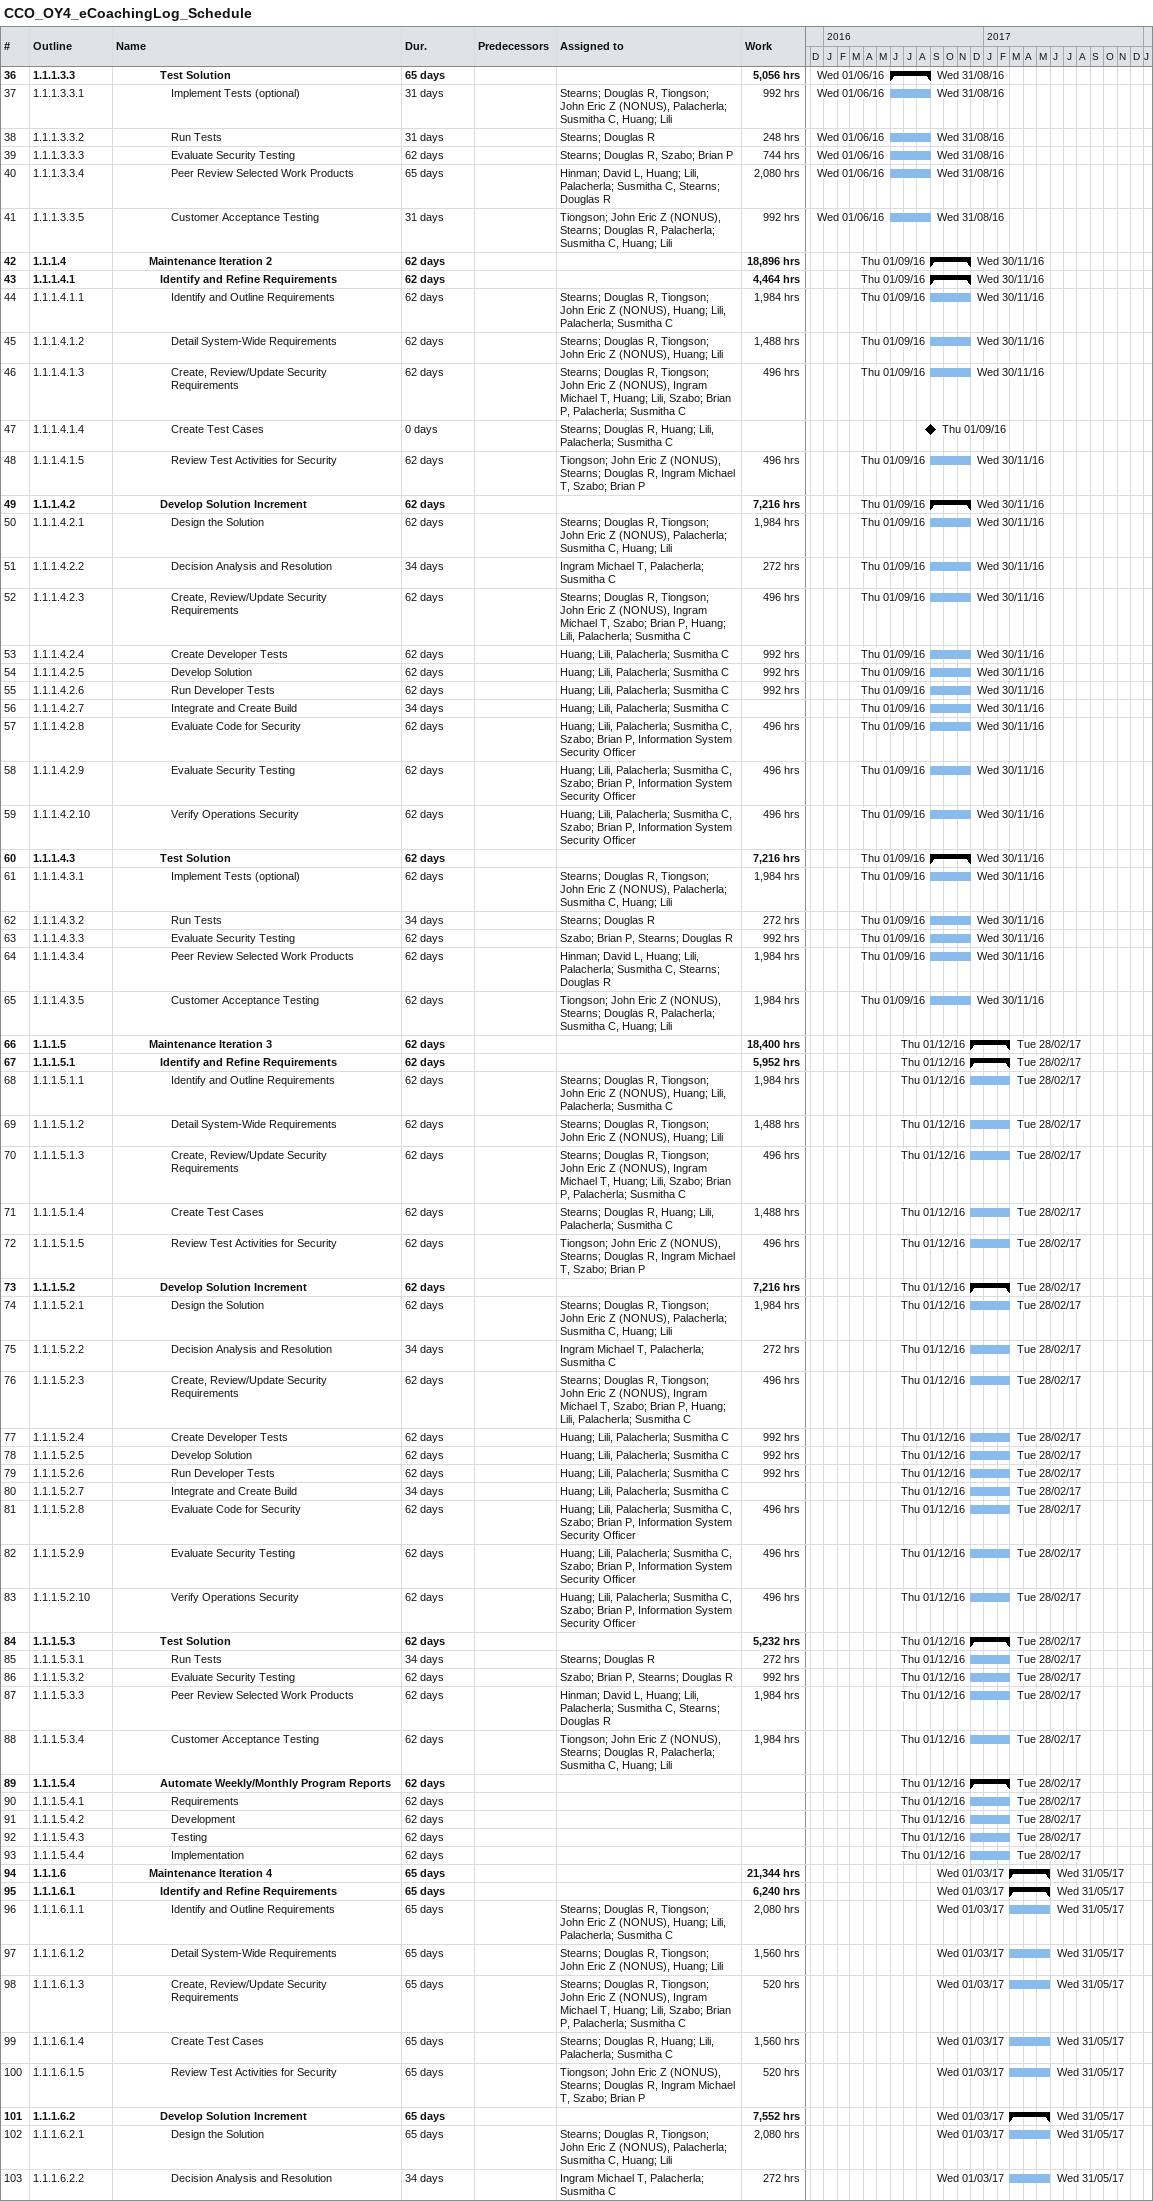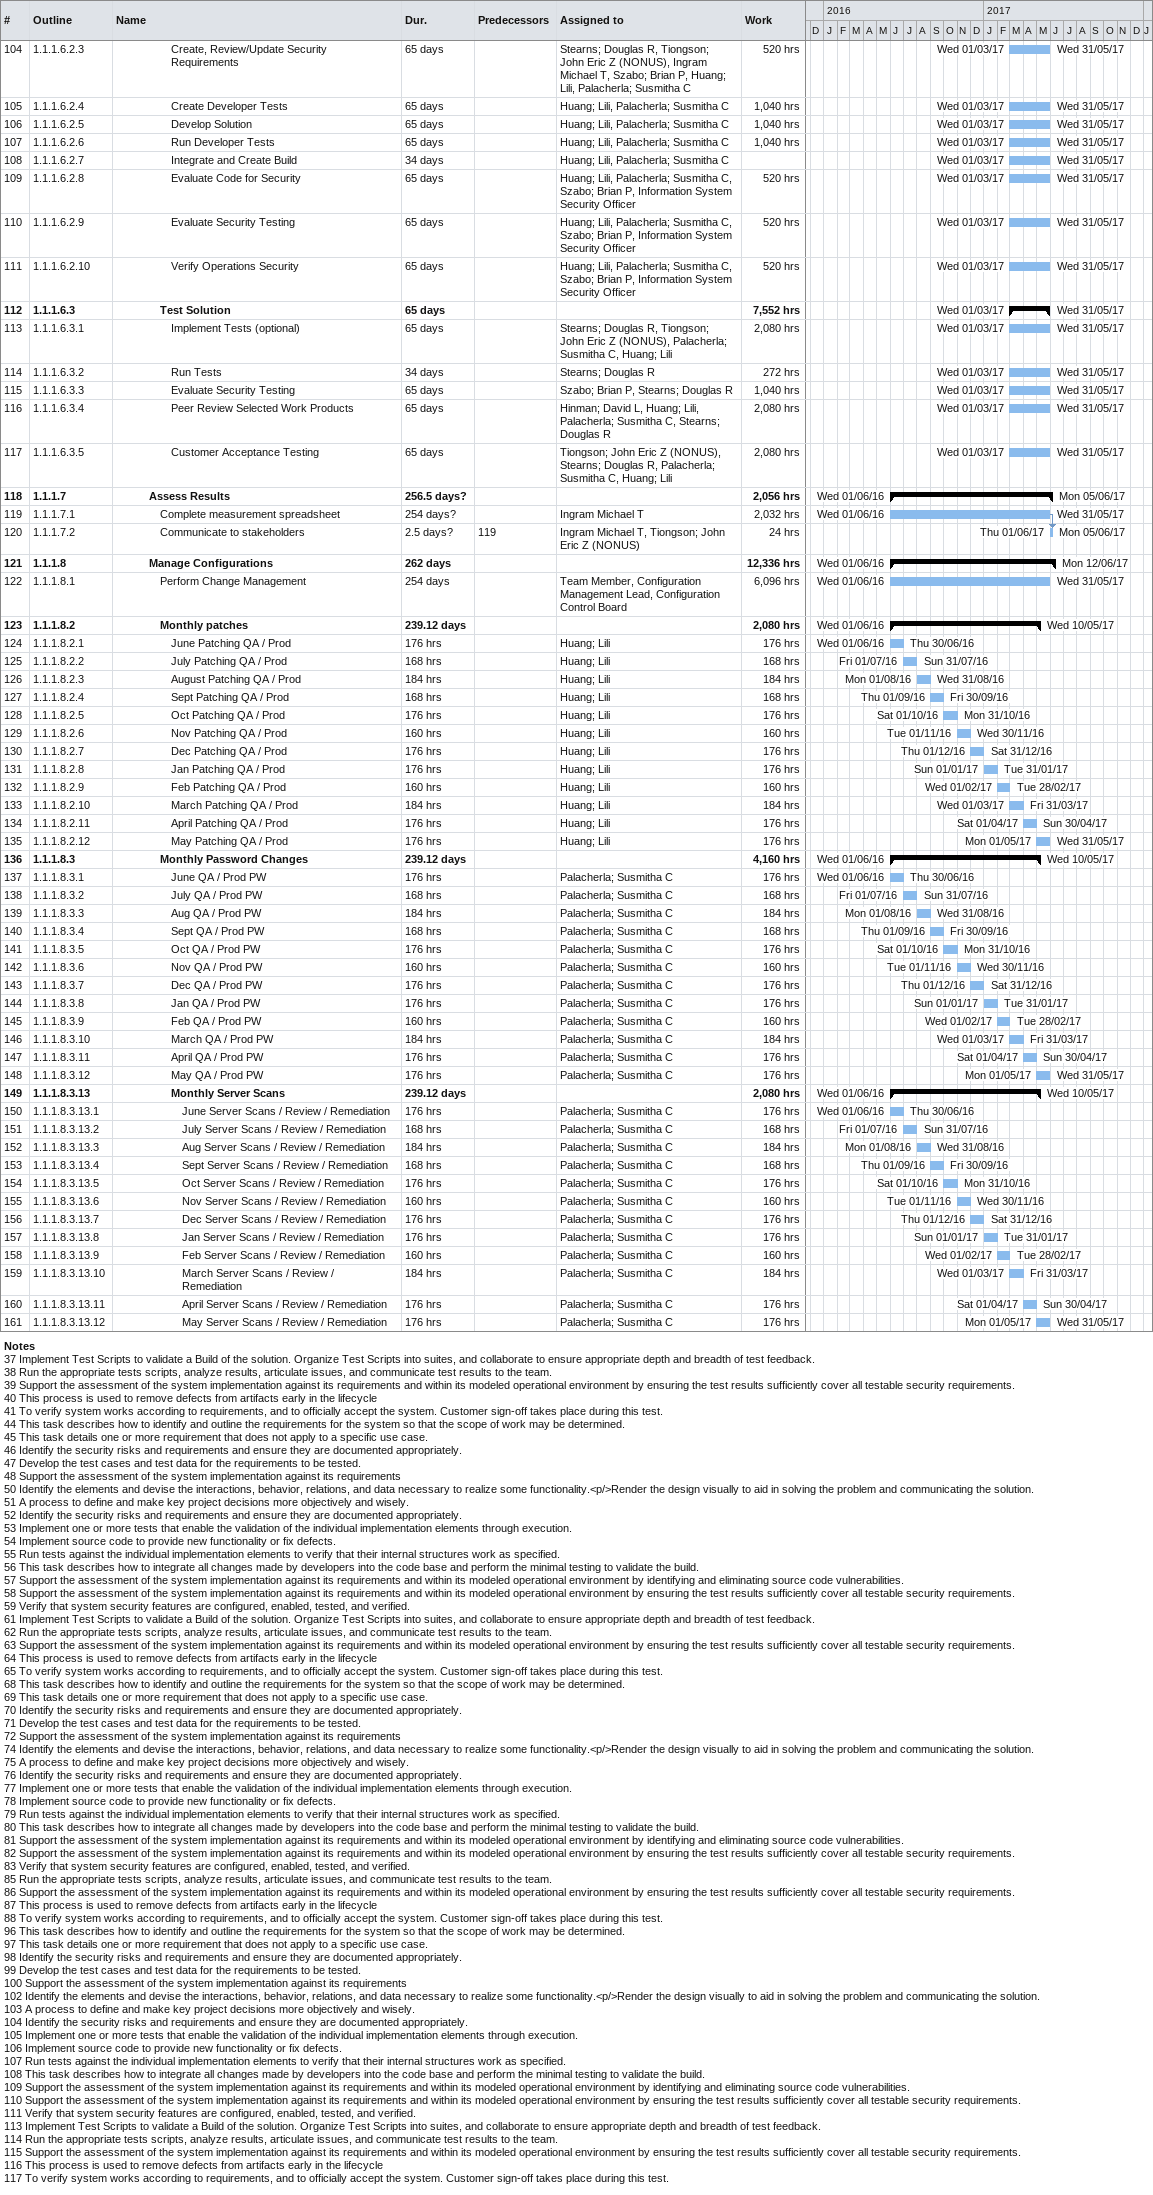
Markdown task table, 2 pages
CCO_OY4_eCoachingLog_Schedule

| ID | WBS | Task | Duration | Start | Finish | Predecessors | Resources | Work (h) |
|---|---|---|---|---|---|---|---|---|
| 36 | 1.1.1.3.3 | **Test Solution** | 65d | 2016-06-01 | 2016-08-31 |  |  | 5056 |
| 37 | 1.1.1.3.3.1 | Implement Tests (optional) | 31d | 2016-06-01 | 2016-08-31 |  | Stearns; Douglas R, Tiongson; John Eric Z (NONUS), Palacherla; Susmitha C, Huang; Lili | 992 |
| 38 | 1.1.1.3.3.2 | Run Tests | 31d | 2016-06-01 | 2016-08-31 |  | Stearns; Douglas R | 248 |
| 39 | 1.1.1.3.3.3 | Evaluate Security Testing | 62d | 2016-06-01 | 2016-08-31 |  | Stearns; Douglas R, Szabo; Brian P | 744 |
| 40 | 1.1.1.3.3.4 | Peer Review Selected Work Products | 65d | 2016-06-01 | 2016-08-31 |  | Hinman; David L, Huang; Lili, Palacherla; Susmitha C, Stearns; Douglas R | 2080 |
| 41 | 1.1.1.3.3.5 | Customer Acceptance Testing | 31d | 2016-06-01 | 2016-08-31 |  | Tiongson; John Eric Z (NONUS), Stearns; Douglas R, Palacherla; Susmitha C, Huang; Lili | 992 |
| 42 | 1.1.1.4 | **Maintenance Iteration 2** | 62d | 2016-09-01 | 2016-11-30 |  |  | 18896 |
| 43 | 1.1.1.4.1 | **Identify and Refine Requirements** | 62d | 2016-09-01 | 2016-11-30 |  |  | 4464 |
| 44 | 1.1.1.4.1.1 | Identify and Outline Requirements | 62d | 2016-09-01 | 2016-11-30 |  | Stearns; Douglas R, Tiongson; John Eric Z (NONUS), Huang; Lili, Palacherla; Susmitha C | 1984 |
| 45 | 1.1.1.4.1.2 | Detail System-Wide Requirements | 62d | 2016-09-01 | 2016-11-30 |  | Stearns; Douglas R, Tiongson; John Eric Z (NONUS), Huang; Lili | 1488 |
| 46 | 1.1.1.4.1.3 | Create, Review/Update Security Requirements | 62d | 2016-09-01 | 2016-11-30 |  | Stearns; Douglas R, Tiongson; John Eric Z (NONUS), Ingram Michael T, Huang; Lili, Szabo; Brian P, Palacherla; Susmitha C | 496 |
| 47 | 1.1.1.4.1.4 | Create Test Cases | 0d | 2016-09-01 | 2016-09-01 |  | Stearns; Douglas R, Huang; Lili, Palacherla; Susmitha C |  |
| 48 | 1.1.1.4.1.5 | Review Test Activities for Security | 62d | 2016-09-01 | 2016-11-30 |  | Tiongson; John Eric Z (NONUS), Stearns; Douglas R, Ingram Michael T, Szabo; Brian P | 496 |
| 49 | 1.1.1.4.2 | **Develop Solution Increment** | 62d | 2016-09-01 | 2016-11-30 |  |  | 7216 |
| 50 | 1.1.1.4.2.1 | Design the Solution | 62d | 2016-09-01 | 2016-11-30 |  | Stearns; Douglas R, Tiongson; John Eric Z (NONUS), Palacherla; Susmitha C, Huang; Lili | 1984 |
| 51 | 1.1.1.4.2.2 | Decision Analysis and Resolution | 34d | 2016-09-01 | 2016-11-30 |  | Ingram Michael T, Palacherla; Susmitha C | 272 |
| 52 | 1.1.1.4.2.3 | Create, Review/Update Security Requirements | 62d | 2016-09-01 | 2016-11-30 |  | Stearns; Douglas R, Tiongson; John Eric Z (NONUS), Ingram Michael T, Szabo; Brian P, Huang; Lili, Palacherla; Susmitha C | 496 |
| 53 | 1.1.1.4.2.4 | Create Developer Tests | 62d | 2016-09-01 | 2016-11-30 |  | Huang; Lili, Palacherla; Susmitha C | 992 |
| 54 | 1.1.1.4.2.5 | Develop Solution | 62d | 2016-09-01 | 2016-11-30 |  | Huang; Lili, Palacherla; Susmitha C | 992 |
| 55 | 1.1.1.4.2.6 | Run Developer Tests | 62d | 2016-09-01 | 2016-11-30 |  | Huang; Lili, Palacherla; Susmitha C | 992 |
| 56 | 1.1.1.4.2.7 | Integrate and Create Build | 34d | 2016-09-01 | 2016-11-30 |  | Huang; Lili, Palacherla; Susmitha C |  |
| 57 | 1.1.1.4.2.8 | Evaluate Code for Security | 62d | 2016-09-01 | 2016-11-30 |  | Huang; Lili, Palacherla; Susmitha C, Szabo; Brian P, Information System Security Officer | 496 |
| 58 | 1.1.1.4.2.9 | Evaluate Security Testing | 62d | 2016-09-01 | 2016-11-30 |  | Huang; Lili, Palacherla; Susmitha C, Szabo; Brian P, Information System Security Officer | 496 |
| 59 | 1.1.1.4.2.10 | Verify Operations Security | 62d | 2016-09-01 | 2016-11-30 |  | Huang; Lili, Palacherla; Susmitha C, Szabo; Brian P, Information System Security Officer | 496 |
| 60 | 1.1.1.4.3 | **Test Solution** | 62d | 2016-09-01 | 2016-11-30 |  |  | 7216 |
| 61 | 1.1.1.4.3.1 | Implement Tests (optional) | 62d | 2016-09-01 | 2016-11-30 |  | Stearns; Douglas R, Tiongson; John Eric Z (NONUS), Palacherla; Susmitha C, Huang; Lili | 1984 |
| 62 | 1.1.1.4.3.2 | Run Tests | 34d | 2016-09-01 | 2016-11-30 |  | Stearns; Douglas R | 272 |
| 63 | 1.1.1.4.3.3 | Evaluate Security Testing | 62d | 2016-09-01 | 2016-11-30 |  | Szabo; Brian P, Stearns; Douglas R | 992 |
| 64 | 1.1.1.4.3.4 | Peer Review Selected Work Products | 62d | 2016-09-01 | 2016-11-30 |  | Hinman; David L, Huang; Lili, Palacherla; Susmitha C, Stearns; Douglas R | 1984 |
| 65 | 1.1.1.4.3.5 | Customer Acceptance Testing | 62d | 2016-09-01 | 2016-11-30 |  | Tiongson; John Eric Z (NONUS), Stearns; Douglas R, Palacherla; Susmitha C, Huang; Lili | 1984 |
| 66 | 1.1.1.5 | **Maintenance Iteration 3** | 62d | 2016-12-01 | 2017-02-28 |  |  | 18400 |
| 67 | 1.1.1.5.1 | **Identify and Refine Requirements** | 62d | 2016-12-01 | 2017-02-28 |  |  | 5952 |
| 68 | 1.1.1.5.1.1 | Identify and Outline Requirements | 62d | 2016-12-01 | 2017-02-28 |  | Stearns; Douglas R, Tiongson; John Eric Z (NONUS), Huang; Lili, Palacherla; Susmitha C | 1984 |
| 69 | 1.1.1.5.1.2 | Detail System-Wide Requirements | 62d | 2016-12-01 | 2017-02-28 |  | Stearns; Douglas R, Tiongson; John Eric Z (NONUS), Huang; Lili | 1488 |
| 70 | 1.1.1.5.1.3 | Create, Review/Update Security Requirements | 62d | 2016-12-01 | 2017-02-28 |  | Stearns; Douglas R, Tiongson; John Eric Z (NONUS), Ingram Michael T, Huang; Lili, Szabo; Brian P, Palacherla; Susmitha C | 496 |
| 71 | 1.1.1.5.1.4 | Create Test Cases | 62d | 2016-12-01 | 2017-02-28 |  | Stearns; Douglas R, Huang; Lili, Palacherla; Susmitha C | 1488 |
| 72 | 1.1.1.5.1.5 | Review Test Activities for Security | 62d | 2016-12-01 | 2017-02-28 |  | Tiongson; John Eric Z (NONUS), Stearns; Douglas R, Ingram Michael T, Szabo; Brian P | 496 |
| 73 | 1.1.1.5.2 | **Develop Solution Increment** | 62d | 2016-12-01 | 2017-02-28 |  |  | 7216 |
| 74 | 1.1.1.5.2.1 | Design the Solution | 62d | 2016-12-01 | 2017-02-28 |  | Stearns; Douglas R, Tiongson; John Eric Z (NONUS), Palacherla; Susmitha C, Huang; Lili | 1984 |
| 75 | 1.1.1.5.2.2 | Decision Analysis and Resolution | 34d | 2016-12-01 | 2017-02-28 |  | Ingram Michael T, Palacherla; Susmitha C | 272 |
| 76 | 1.1.1.5.2.3 | Create, Review/Update Security Requirements | 62d | 2016-12-01 | 2017-02-28 |  | Stearns; Douglas R, Tiongson; John Eric Z (NONUS), Ingram Michael T, Szabo; Brian P, Huang; Lili, Palacherla; Susmitha C | 496 |
| 77 | 1.1.1.5.2.4 | Create Developer Tests | 62d | 2016-12-01 | 2017-02-28 |  | Huang; Lili, Palacherla; Susmitha C | 992 |
| 78 | 1.1.1.5.2.5 | Develop Solution | 62d | 2016-12-01 | 2017-02-28 |  | Huang; Lili, Palacherla; Susmitha C | 992 |
| 79 | 1.1.1.5.2.6 | Run Developer Tests | 62d | 2016-12-01 | 2017-02-28 |  | Huang; Lili, Palacherla; Susmitha C | 992 |
| 80 | 1.1.1.5.2.7 | Integrate and Create Build | 34d | 2016-12-01 | 2017-02-28 |  | Huang; Lili, Palacherla; Susmitha C |  |
| 81 | 1.1.1.5.2.8 | Evaluate Code for Security | 62d | 2016-12-01 | 2017-02-28 |  | Huang; Lili, Palacherla; Susmitha C, Szabo; Brian P, Information System Security Officer | 496 |
| 82 | 1.1.1.5.2.9 | Evaluate Security Testing | 62d | 2016-12-01 | 2017-02-28 |  | Huang; Lili, Palacherla; Susmitha C, Szabo; Brian P, Information System Security Officer | 496 |
| 83 | 1.1.1.5.2.10 | Verify Operations Security | 62d | 2016-12-01 | 2017-02-28 |  | Huang; Lili, Palacherla; Susmitha C, Szabo; Brian P, Information System Security Officer | 496 |
| 84 | 1.1.1.5.3 | **Test Solution** | 62d | 2016-12-01 | 2017-02-28 |  |  | 5232 |
| 85 | 1.1.1.5.3.1 | Run Tests | 34d | 2016-12-01 | 2017-02-28 |  | Stearns; Douglas R | 272 |
| 86 | 1.1.1.5.3.2 | Evaluate Security Testing | 62d | 2016-12-01 | 2017-02-28 |  | Szabo; Brian P, Stearns; Douglas R | 992 |
| 87 | 1.1.1.5.3.3 | Peer Review Selected Work Products | 62d | 2016-12-01 | 2017-02-28 |  | Hinman; David L, Huang; Lili, Palacherla; Susmitha C, Stearns; Douglas R | 1984 |
| 88 | 1.1.1.5.3.4 | Customer Acceptance Testing | 62d | 2016-12-01 | 2017-02-28 |  | Tiongson; John Eric Z (NONUS), Stearns; Douglas R, Palacherla; Susmitha C, Huang; Lili | 1984 |
| 89 | 1.1.1.5.4 | **Automate Weekly/Monthly Program Reports** | 62d | 2016-12-01 | 2017-02-28 |  |  |  |
| 90 | 1.1.1.5.4.1 | Requirements | 62d | 2016-12-01 | 2017-02-28 |  |  |  |
| 91 | 1.1.1.5.4.2 | Development | 62d | 2016-12-01 | 2017-02-28 |  |  |  |
| 92 | 1.1.1.5.4.3 | Testing | 62d | 2016-12-01 | 2017-02-28 |  |  |  |
| 93 | 1.1.1.5.4.4 | Implementation | 62d | 2016-12-01 | 2017-02-28 |  |  |  |
| 94 | 1.1.1.6 | **Maintenance Iteration 4** | 65d | 2017-03-01 | 2017-05-31 |  |  | 21344 |
| 95 | 1.1.1.6.1 | **Identify and Refine Requirements** | 65d | 2017-03-01 | 2017-05-31 |  |  | 6240 |
| 96 | 1.1.1.6.1.1 | Identify and Outline Requirements | 65d | 2017-03-01 | 2017-05-31 |  | Stearns; Douglas R, Tiongson; John Eric Z (NONUS), Huang; Lili, Palacherla; Susmitha C | 2080 |
| 97 | 1.1.1.6.1.2 | Detail System-Wide Requirements | 65d | 2017-03-01 | 2017-05-31 |  | Stearns; Douglas R, Tiongson; John Eric Z (NONUS), Huang; Lili | 1560 |
| 98 | 1.1.1.6.1.3 | Create, Review/Update Security Requirements | 65d | 2017-03-01 | 2017-05-31 |  | Stearns; Douglas R, Tiongson; John Eric Z (NONUS), Ingram Michael T, Huang; Lili, Szabo; Brian P, Palacherla; Susmitha C | 520 |
| 99 | 1.1.1.6.1.4 | Create Test Cases | 65d | 2017-03-01 | 2017-05-31 |  | Stearns; Douglas R, Huang; Lili, Palacherla; Susmitha C | 1560 |
| 100 | 1.1.1.6.1.5 | Review Test Activities for Security | 65d | 2017-03-01 | 2017-05-31 |  | Tiongson; John Eric Z (NONUS), Stearns; Douglas R, Ingram Michael T, Szabo; Brian P | 520 |
| 101 | 1.1.1.6.2 | **Develop Solution Increment** | 65d | 2017-03-01 | 2017-05-31 |  |  | 7552 |
| 102 | 1.1.1.6.2.1 | Design the Solution | 65d | 2017-03-01 | 2017-05-31 |  | Stearns; Douglas R, Tiongson; John Eric Z (NONUS), Palacherla; Susmitha C, Huang; Lili | 2080 |
| 103 | 1.1.1.6.2.2 | Decision Analysis and Resolution | 34d | 2017-03-01 | 2017-05-31 |  | Ingram Michael T, Palacherla; Susmitha C | 272 |
| 104 | 1.1.1.6.2.3 | Create, Review/Update Security Requirements | 65d | 2017-03-01 | 2017-05-31 |  | Stearns; Douglas R, Tiongson; John Eric Z (NONUS), Ingram Michael T, Szabo; Brian P, Huang; Lili, Palacherla; Susmitha C | 520 |
| 105 | 1.1.1.6.2.4 | Create Developer Tests | 65d | 2017-03-01 | 2017-05-31 |  | Huang; Lili, Palacherla; Susmitha C | 1040 |
| 106 | 1.1.1.6.2.5 | Develop Solution | 65d | 2017-03-01 | 2017-05-31 |  | Huang; Lili, Palacherla; Susmitha C | 1040 |
| 107 | 1.1.1.6.2.6 | Run Developer Tests | 65d | 2017-03-01 | 2017-05-31 |  | Huang; Lili, Palacherla; Susmitha C | 1040 |
| 108 | 1.1.1.6.2.7 | Integrate and Create Build | 34d | 2017-03-01 | 2017-05-31 |  | Huang; Lili, Palacherla; Susmitha C |  |
| 109 | 1.1.1.6.2.8 | Evaluate Code for Security | 65d | 2017-03-01 | 2017-05-31 |  | Huang; Lili, Palacherla; Susmitha C, Szabo; Brian P, Information System Security Officer | 520 |
| 110 | 1.1.1.6.2.9 | Evaluate Security Testing | 65d | 2017-03-01 | 2017-05-31 |  | Huang; Lili, Palacherla; Susmitha C, Szabo; Brian P, Information System Security Officer | 520 |
| 111 | 1.1.1.6.2.10 | Verify Operations Security | 65d | 2017-03-01 | 2017-05-31 |  | Huang; Lili, Palacherla; Susmitha C, Szabo; Brian P, Information System Security Officer | 520 |
| 112 | 1.1.1.6.3 | **Test Solution** | 65d | 2017-03-01 | 2017-05-31 |  |  | 7552 |
| 113 | 1.1.1.6.3.1 | Implement Tests (optional) | 65d | 2017-03-01 | 2017-05-31 |  | Stearns; Douglas R, Tiongson; John Eric Z (NONUS), Palacherla; Susmitha C, Huang; Lili | 2080 |
| 114 | 1.1.1.6.3.2 | Run Tests | 34d | 2017-03-01 | 2017-05-31 |  | Stearns; Douglas R | 272 |
| 115 | 1.1.1.6.3.3 | Evaluate Security Testing | 65d | 2017-03-01 | 2017-05-31 |  | Szabo; Brian P, Stearns; Douglas R | 1040 |
| 116 | 1.1.1.6.3.4 | Peer Review Selected Work Products | 65d | 2017-03-01 | 2017-05-31 |  | Hinman; David L, Huang; Lili, Palacherla; Susmitha C, Stearns; Douglas R | 2080 |
| 117 | 1.1.1.6.3.5 | Customer Acceptance Testing | 65d | 2017-03-01 | 2017-05-31 |  | Tiongson; John Eric Z (NONUS), Stearns; Douglas R, Palacherla; Susmitha C, Huang; Lili | 2080 |
| 118 | 1.1.1.7 | **Assess Results** | 256.5d? | 2016-06-01 | 2017-06-05 |  |  | 2056 |
| 119 | 1.1.1.7.1 | Complete measurement spreadsheet | 254d? | 2016-06-01 | 2017-05-31 |  | Ingram Michael T | 2032 |
| 120 | 1.1.1.7.2 | Communicate to stakeholders | 2.5d? | 2017-06-01 | 2017-06-05 | 119 | Ingram Michael T, Tiongson; John Eric Z (NONUS) | 24 |
| 121 | 1.1.1.8 | **Manage Configurations** | 262d | 2016-06-01 | 2017-06-12 |  |  | 12336 |
| 122 | 1.1.1.8.1 | Perform Change Management | 254d | 2016-06-01 | 2017-05-31 |  | Team Member, Configuration Management Lead, Configuration Control Board | 6096 |
| 123 | 1.1.1.8.2 | **Monthly patches** | 239.12d | 2016-06-01 | 2017-05-10 |  |  | 2080 |
| 124 | 1.1.1.8.2.1 | June Patching QA / Prod | 176h | 2016-06-01 | 2016-06-30 |  | Huang; Lili | 176 |
| 125 | 1.1.1.8.2.2 | July Patching QA / Prod | 168h | 2016-07-01 | 2016-07-31 |  | Huang; Lili | 168 |
| 126 | 1.1.1.8.2.3 | August Patching QA / Prod | 184h | 2016-08-01 | 2016-08-31 |  | Huang; Lili | 184 |
| 127 | 1.1.1.8.2.4 | Sept Patching QA / Prod | 168h | 2016-09-01 | 2016-09-30 |  | Huang; Lili | 168 |
| 128 | 1.1.1.8.2.5 | Oct Patching QA / Prod | 176h | 2016-10-01 | 2016-10-31 |  | Huang; Lili | 176 |
| 129 | 1.1.1.8.2.6 | Nov Patching QA / Prod | 160h | 2016-11-01 | 2016-11-30 |  | Huang; Lili | 160 |
| 130 | 1.1.1.8.2.7 | Dec Patching QA / Prod | 176h | 2016-12-01 | 2016-12-31 |  | Huang; Lili | 176 |
| 131 | 1.1.1.8.2.8 | Jan Patching QA / Prod | 176h | 2017-01-01 | 2017-01-31 |  | Huang; Lili | 176 |
| 132 | 1.1.1.8.2.9 | Feb Patching QA / Prod | 160h | 2017-02-01 | 2017-02-28 |  | Huang; Lili | 160 |
| 133 | 1.1.1.8.2.10 | March Patching QA / Prod | 184h | 2017-03-01 | 2017-03-31 |  | Huang; Lili | 184 |
| 134 | 1.1.1.8.2.11 | April Patching QA / Prod | 176h | 2017-04-01 | 2017-04-30 |  | Huang; Lili | 176 |
| 135 | 1.1.1.8.2.12 | May Patching QA / Prod | 176h | 2017-05-01 | 2017-05-31 |  | Huang; Lili | 176 |
| 136 | 1.1.1.8.3 | **Monthly Password Changes** | 239.12d | 2016-06-01 | 2017-05-10 |  |  | 4160 |
| 137 | 1.1.1.8.3.1 | June QA / Prod PW | 176h | 2016-06-01 | 2016-06-30 |  | Palacherla; Susmitha C | 176 |
| 138 | 1.1.1.8.3.2 | July QA / Prod PW | 168h | 2016-07-01 | 2016-07-31 |  | Palacherla; Susmitha C | 168 |
| 139 | 1.1.1.8.3.3 | Aug QA / Prod PW | 184h | 2016-08-01 | 2016-08-31 |  | Palacherla; Susmitha C | 184 |
| 140 | 1.1.1.8.3.4 | Sept QA / Prod PW | 168h | 2016-09-01 | 2016-09-30 |  | Palacherla; Susmitha C | 168 |
| 141 | 1.1.1.8.3.5 | Oct QA / Prod PW | 176h | 2016-10-01 | 2016-10-31 |  | Palacherla; Susmitha C | 176 |
| 142 | 1.1.1.8.3.6 | Nov QA / Prod PW | 160h | 2016-11-01 | 2016-11-30 |  | Palacherla; Susmitha C | 160 |
| 143 | 1.1.1.8.3.7 | Dec QA / Prod PW | 176h | 2016-12-01 | 2016-12-31 |  | Palacherla; Susmitha C | 176 |
| 144 | 1.1.1.8.3.8 | Jan QA / Prod PW | 176h | 2017-01-01 | 2017-01-31 |  | Palacherla; Susmitha C | 176 |
| 145 | 1.1.1.8.3.9 | Feb QA / Prod PW | 160h | 2017-02-01 | 2017-02-28 |  | Palacherla; Susmitha C | 160 |
| 146 | 1.1.1.8.3.10 | March QA / Prod PW | 184h | 2017-03-01 | 2017-03-31 |  | Palacherla; Susmitha C | 184 |
| 147 | 1.1.1.8.3.11 | April QA / Prod PW | 176h | 2017-04-01 | 2017-04-30 |  | Palacherla; Susmitha C | 176 |
| 148 | 1.1.1.8.3.12 | May QA / Prod PW | 176h | 2017-05-01 | 2017-05-31 |  | Palacherla; Susmitha C | 176 |
| 149 | 1.1.1.8.3.13 | **Monthly Server Scans** | 239.12d | 2016-06-01 | 2017-05-10 |  |  | 2080 |
| 150 | 1.1.1.8.3.13.1 | June Server Scans / Review / Remediation | 176h | 2016-06-01 | 2016-06-30 |  | Palacherla; Susmitha C | 176 |
| 151 | 1.1.1.8.3.13.2 | July Server Scans / Review / Remediation | 168h | 2016-07-01 | 2016-07-31 |  | Palacherla; Susmitha C | 168 |
| 152 | 1.1.1.8.3.13.3 | Aug Server Scans / Review / Remediation | 184h | 2016-08-01 | 2016-08-31 |  | Palacherla; Susmitha C | 184 |
| 153 | 1.1.1.8.3.13.4 | Sept Server Scans / Review / Remediation | 168h | 2016-09-01 | 2016-09-30 |  | Palacherla; Susmitha C | 168 |
| 154 | 1.1.1.8.3.13.5 | Oct Server Scans / Review / Remediation | 176h | 2016-10-01 | 2016-10-31 |  | Palacherla; Susmitha C | 176 |
| 155 | 1.1.1.8.3.13.6 | Nov Server Scans / Review / Remediation | 160h | 2016-11-01 | 2016-11-30 |  | Palacherla; Susmitha C | 160 |
| 156 | 1.1.1.8.3.13.7 | Dec Server Scans / Review / Remediation | 176h | 2016-12-01 | 2016-12-31 |  | Palacherla; Susmitha C | 176 |
| 157 | 1.1.1.8.3.13.8 | Jan Server Scans / Review / Remediation | 176h | 2017-01-01 | 2017-01-31 |  | Palacherla; Susmitha C | 176 |
| 158 | 1.1.1.8.3.13.9 | Feb Server Scans / Review / Remediation | 160h | 2017-02-01 | 2017-02-28 |  | Palacherla; Susmitha C | 160 |
| 159 | 1.1.1.8.3.13.10 | March Server Scans / Review / Remediation | 184h | 2017-03-01 | 2017-03-31 |  | Palacherla; Susmitha C | 184 |
| 160 | 1.1.1.8.3.13.11 | April Server Scans / Review / Remediation | 176h | 2017-04-01 | 2017-04-30 |  | Palacherla; Susmitha C | 176 |
| 161 | 1.1.1.8.3.13.12 | May Server Scans / Review / Remediation | 176h | 2017-05-01 | 2017-05-31 |  | Palacherla; Susmitha C | 176 |

Notes
- 37: Implement Test Scripts to validate a Build of the solution. Organize Test Scripts into suites, and collaborate to ensure appropriate depth and breadth of test feedback.
- 38: Run the appropriate tests scripts, analyze results, articulate issues, and communicate test results to the team.
- 39: Support the assessment of the system implementation against its requirements and within its modeled operational environment by ensuring the test results sufficiently cover all testable security requirements.
- 40: This process is used to remove defects from artifacts early in the lifecycle
- 41: To verify system works according to requirements, and to officially accept the system. Customer sign-off takes place during this test.
- 44: This task describes how to identify and outline the requirements for the system so that the scope of work may be determined.
- 45: This task details one or more requirement that does not apply to a specific use case.
- 46: Identify the security risks and requirements and ensure they are documented appropriately.
- 47: Develop the test cases and test data for the requirements to be tested.
- 48: Support the assessment of the system implementation against its requirements
- 50: Identify the elements and devise the interactions, behavior, relations, and data necessary to realize some functionality.<p/>Render the design visually to aid in solving the problem and communicating the solution.
- 51: A process to define and make key project decisions more objectively and wisely.
- 52: Identify the security risks and requirements and ensure they are documented appropriately.
- 53: Implement one or more tests that enable the validation of the individual implementation elements through execution.
- 54: Implement source code to provide new functionality or fix defects.
- 55: Run tests against the individual implementation elements to verify that their internal structures work as specified.
- 56: This task describes how to integrate all changes made by developers into the code base and perform the minimal testing to validate the build.
- 57: Support the assessment of the system implementation against its requirements and within its modeled operational environment by identifying and eliminating source code vulnerabilities.
- 58: Support the assessment of the system implementation against its requirements and within its modeled operational environment by ensuring the test results sufficiently cover all testable security requirements.
- 59: Verify that system security features are configured, enabled, tested, and verified.
- 61: Implement Test Scripts to validate a Build of the solution. Organize Test Scripts into suites, and collaborate to ensure appropriate depth and breadth of test feedback.
- 62: Run the appropriate tests scripts, analyze results, articulate issues, and communicate test results to the team.
- 63: Support the assessment of the system implementation against its requirements and within its modeled operational environment by ensuring the test results sufficiently cover all testable security requirements.
- 64: This process is used to remove defects from artifacts early in the lifecycle
- 65: To verify system works according to requirements, and to officially accept the system. Customer sign-off takes place during this test.
- 68: This task describes how to identify and outline the requirements for the system so that the scope of work may be determined.
- 69: This task details one or more requirement that does not apply to a specific use case.
- 70: Identify the security risks and requirements and ensure they are documented appropriately.
- 71: Develop the test cases and test data for the requirements to be tested.
- 72: Support the assessment of the system implementation against its requirements
- 74: Identify the elements and devise the interactions, behavior, relations, and data necessary to realize some functionality.<p/>Render the design visually to aid in solving the problem and communicating the solution.
- 75: A process to define and make key project decisions more objectively and wisely.
- 76: Identify the security risks and requirements and ensure they are documented appropriately.
- 77: Implement one or more tests that enable the validation of the individual implementation elements through execution.
- 78: Implement source code to provide new functionality or fix defects.
- 79: Run tests against the individual implementation elements to verify that their internal structures work as specified.
- 80: This task describes how to integrate all changes made by developers into the code base and perform the minimal testing to validate the build.
- 81: Support the assessment of the system implementation against its requirements and within its modeled operational environment by identifying and eliminating source code vulnerabilities.
- 82: Support the assessment of the system implementation against its requirements and within its modeled operational environment by ensuring the test results sufficiently cover all testable security requirements.
- 83: Verify that system security features are configured, enabled, tested, and verified.
- 85: Run the appropriate tests scripts, analyze results, articulate issues, and communicate test results to the team.
- 86: Support the assessment of the system implementation against its requirements and within its modeled operational environment by ensuring the test results sufficiently cover all testable security requirements.
- 87: This process is used to remove defects from artifacts early in the lifecycle
- 88: To verify system works according to requirements, and to officially accept the system. Customer sign-off takes place during this test.
- 96: This task describes how to identify and outline the requirements for the system so that the scope of work may be determined.
- 97: This task details one or more requirement that does not apply to a specific use case.
- 98: Identify the security risks and requirements and ensure they are documented appropriately.
- 99: Develop the test cases and test data for the requirements to be tested.
- 100: Support the assessment of the system implementation against its requirements
- 102: Identify the elements and devise the interactions, behavior, relations, and data necessary to realize some functionality.<p/>Render the design visually to aid in solving the problem and communicating the solution.
- 103: A process to define and make key project decisions more objectively and wisely.
- 104: Identify the security risks and requirements and ensure they are documented appropriately.
- 105: Implement one or more tests that enable the validation of the individual implementation elements through execution.
- 106: Implement source code to provide new functionality or fix defects.
- 107: Run tests against the individual implementation elements to verify that their internal structures work as specified.
- 108: This task describes how to integrate all changes made by developers into the code base and perform the minimal testing to validate the build.
- 109: Support the assessment of the system implementation against its requirements and within its modeled operational environment by identifying and eliminating source code vulnerabilities.
- 110: Support the assessment of the system implementation against its requirements and within its modeled operational environment by ensuring the test results sufficiently cover all testable security requirements.
- 111: Verify that system security features are configured, enabled, tested, and verified.
- 113: Implement Test Scripts to validate a Build of the solution. Organize Test Scripts into suites, and collaborate to ensure appropriate depth and breadth of test feedback.
- 114: Run the appropriate tests scripts, analyze results, articulate issues, and communicate test results to the team.
- 115: Support the assessment of the system implementation against its requirements and within its modeled operational environment by ensuring the test results sufficiently cover all testable security requirements.
- 116: This process is used to remove defects from artifacts early in the lifecycle
- 117: To verify system works according to requirements, and to officially accept the system. Customer sign-off takes place during this test.
